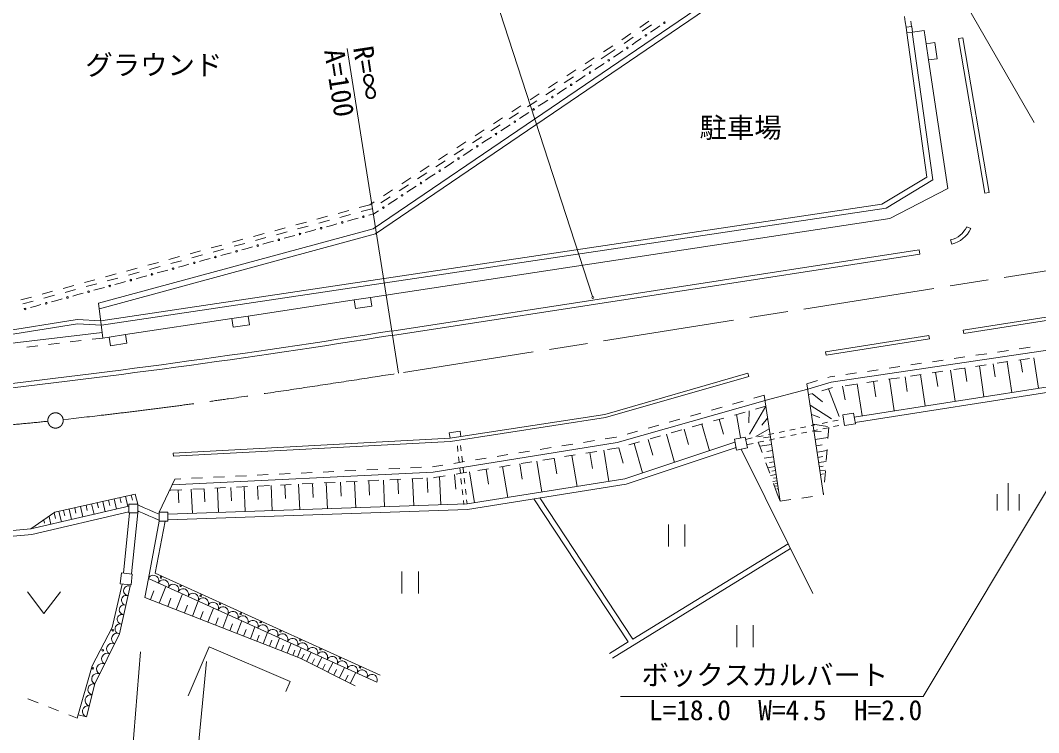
# Model space of a CAD drawing. Units: millimetres, scale not verified. Extents: x 40000 to 680000, y 20000 to 380000.
# Drawn here: x 365556 to 458446, y 244583 to 309594 of the extents above; entities that cross this region are included whole.
import ezdxf
from ezdxf.enums import TextEntityAlignment as Align

# ---------------------------------------------------------------- set-up
doc = ezdxf.new("R2010")
doc.units = ezdxf.units.MM
doc.header["$LTSCALE"] = 1000
doc.linetypes.add('CHAIN', pattern=[18.5, 12, -1.5, 3.5, -1.5])
for name, color, linetype, lineweight in [('M-BGD', 7, 'Continuous', 13), ('M-BMK', 2, 'CHAIN', 13), ('M-STR-HTXT', 7, 'Continuous', 13)]:
    doc.layers.add(name, color=color, linetype=linetype, lineweight=lineweight)
doc.styles.add('ＭＳ ゴシック', font='')
doc.styles.get('ＭＳ ゴシック').set_extended_font_data('MS Gothic')

# ---------------------------------------------------------------- blocks, each defined once
blk = doc.blocks.new('荒地')
at = {"color": 7, "linetype": 'Continuous', "lineweight": 13}
for p, q in [((0, 0), (0, 2.5)), ((-1, 1.5), (-1, 0)), ((1, 1.5), (1, 0))]:
    blk.add_line(p, q, dxfattribs=at)
blk = doc.blocks.new('田')
at = {"color": 7, "linetype": 'Continuous', "lineweight": 13}
for p, q in [((-0.75, 2), (-0.75, 0)), ((0.75, 0), (0.75, 2))]:
    blk.add_line(p, q, dxfattribs=at)
blk = doc.blocks.new('畑')
at = {"color": 7, "linetype": 'Continuous', "lineweight": 13}
for p, q in [((-1.5, 2), (0, 0)), ((0, 0), (1.5, 2))]:
    blk.add_line(p, q, dxfattribs=at)
blk = doc.blocks.new('open_arrow')
at = {"color": 0, "linetype": 'Continuous', "lineweight": -2}
blk.add_lwpolyline([(7.5, 1.25), (0, 0), (7.5, -1.25)], dxfattribs=at)

msp = doc.modelspace()

# ---------------------------------------------------------------- linework, layer by layer
at = {"layer": 'M-BGD'}
for p, q in [((441324, 320225), (397742, 290569)), ((441429, 319692), (397954, 290108)), ((422070, 308946), (422897, 309507)), ((446283, 309457), (446214, 309952)), ((446352, 308962), (446283, 309457)), ((446847, 309031), (446778, 309526)), ((422292, 308613), (423119, 309175)), ((423039, 308516), (423460, 308802)), ((423460, 308802), (423882, 309088)), ((446867, 309034), (446352, 308962)), ((446352, 308962), (446424, 308447)), ((446424, 308447), (446939, 308519)), ((448262, 295289), (446424, 308447)), ((446939, 308519), (446867, 309034)), ((448803, 295030), (446919, 308516)), ((448003, 308681), (446938, 308523)), ((448185, 307460), (448003, 308681)), ((420416, 307822), (421243, 308384)), ((420637, 307489), (421465, 308051)), ((421352, 307370), (421774, 307656)), ((421774, 307656), (422196, 307943)), ((448976, 307578), (448185, 307460)), ((449196, 306094), (448976, 307578)), ((451528, 308007), (451134, 307939)), ((453537, 293823), (451134, 307939)), ((453931, 293890), (451528, 308007)), ((418525, 306086), (419361, 306633)), ((418752, 306712), (419588, 307260)), ((419361, 306633), (419810, 306927)), ((420088, 306511), (420509, 306797)), ((448185, 307460), (448405, 305976)), ((417078, 305617), (417915, 306165)), ((418374, 305390), (418802, 305670)), ((419659, 306231), (420088, 306511)), ((448405, 305976), (449196, 306094)), ((450148, 294251), (448405, 305976)), ((415404, 304522), (416241, 305070)), ((416851, 304991), (417688, 305538)), ((417946, 305110), (418374, 305390)), ((413731, 303428), (414567, 303975)), ((415177, 303896), (416014, 304444)), ((416232, 303989), (416661, 304269)), ((416661, 304269), (417089, 304549)), ((412057, 302333), (412894, 302880)), ((413504, 302801), (414341, 303349)), ((414519, 302868), (414947, 303148)), ((414947, 303148), (415375, 303428)), ((411830, 301706), (412667, 302254)), ((412805, 301747), (413234, 302027)), ((413234, 302027), (413662, 302307)), ((410156, 300611), (410993, 301159)), ((410383, 301238), (411220, 301785)), ((411520, 300906), (411948, 301186)), ((408483, 299516), (409320, 300064)), ((408710, 300143), (409547, 300690)), ((409807, 299785), (410235, 300065)), ((411092, 300626), (411520, 300906)), ((407036, 299048), (407873, 299595)), ((409378, 299504), (409807, 299785)), ((405362, 297953), (406199, 298500)), ((406809, 298421), (407646, 298969)), ((407665, 298383), (408093, 298664)), ((408093, 298664), (408521, 298944)), ((403689, 296858), (404526, 297405)), ((405136, 297326), (405972, 297874)), ((405951, 297262), (406379, 297543)), ((406379, 297543), (406808, 297823)), ((403462, 296231), (404299, 296779)), ((404238, 296141), (404666, 296422)), ((404666, 296422), (405094, 296702)), ((401788, 295136), (402625, 295684)), ((402015, 295763), (402852, 296310)), ((402952, 295301), (403381, 295581)), ((400115, 294041), (400951, 294589)), ((400342, 294668), (401178, 295215)), ((402524, 295020), (402952, 295301)), ((444132, 292811), (448262, 295289)), ((444529, 292466), (448803, 295030)), ((398668, 293573), (399505, 294120)), ((400811, 293899), (401239, 294179)), ((401239, 294179), (401667, 294460)), ((444873, 291506), (450148, 294251)), ((453931, 293890), (453537, 293823)), ((372897, 282162), (444132, 292811)), ((396473, 292505), (397438, 292768)), ((397438, 292768), (397831, 293025)), ((398441, 292946), (399278, 293494)), ((399097, 292778), (399525, 293058)), ((399525, 293058), (399954, 293339)), ((372947, 281765), (444529, 292466)), ((392614, 291451), (393579, 291715)), ((394544, 291978), (395509, 292242)), ((394710, 291609), (395675, 291872)), ((396639, 292136), (397604, 292399)), ((397330, 291806), (397812, 291937)), ((397812, 291937), (398240, 292218)), ((390685, 290925), (391650, 291188)), ((390851, 290555), (391816, 290819)), ((392781, 291082), (393745, 291346)), ((393473, 290753), (393955, 290884)), ((393955, 290884), (394437, 291016)), ((395401, 291279), (395883, 291411)), ((395883, 291411), (396365, 291543)), ((397486, 284305), (444873, 291506)), ((451900, 290761), (452260, 290587)), ((397742, 290569), (372696, 283775)), ((397954, 290108), (372763, 283275)), ((386826, 289871), (387791, 290135)), ((388756, 290398), (389720, 290661)), ((388922, 290029), (389887, 290292)), ((389615, 289700), (390098, 289831)), ((390098, 289831), (390580, 289963)), ((391544, 290226), (392026, 290358)), ((392026, 290358), (392508, 290490)), ((382967, 288818), (383932, 289081)), ((384897, 289345), (385862, 289608)), ((385063, 288975), (386028, 289239)), ((386240, 288778), (386723, 288910)), ((386992, 289502), (387957, 289765)), ((387687, 289173), (388169, 289305)), ((388169, 289305), (388651, 289437)), ((450415, 289548), (450514, 289160)), ((379109, 287764), (380073, 288028)), ((381038, 288291), (382003, 288555)), ((381204, 287922), (382169, 288185)), ((383134, 288449), (384098, 288712)), ((383830, 288120), (384312, 288252)), ((384312, 288252), (384794, 288384)), ((385758, 288647), (386240, 288778)), ((447544, 288647), (399451, 281238)), ((447605, 288252), (399512, 280843)), ((447544, 288647), (447605, 288252)), ((377179, 287238), (378144, 287501)), ((377346, 286868), (378310, 287132)), ((379275, 287395), (380240, 287659)), ((379973, 287067), (380455, 287199)), ((380455, 287199), (380937, 287331)), ((381901, 287594), (382383, 287725)), ((382383, 287725), (382865, 287857)), ((373321, 286184), (374285, 286448)), ((375250, 286711), (376215, 286974)), ((375416, 286342), (376381, 286605)), ((376115, 286014), (376598, 286146)), ((376598, 286146), (377080, 286278)), ((378044, 286541), (378526, 286673)), ((378526, 286673), (379008, 286804)), ((369462, 285131), (370426, 285394)), ((371391, 285658), (372356, 285921)), ((371557, 285288), (372522, 285552)), ((372740, 285093), (373223, 285225)), ((373487, 285815), (374451, 286078)), ((374187, 285488), (374669, 285620)), ((374669, 285620), (375151, 285751)), ((365603, 284077), (366568, 284341)), ((367532, 284604), (368497, 284868)), ((367699, 284235), (368663, 284498)), ((369628, 284762), (370593, 285025)), ((370330, 284435), (370812, 284567)), ((370812, 284567), (371294, 284698)), ((372258, 284961), (372740, 285093)), ((397486, 284305), (396003, 284080)), ((397606, 283515), (397486, 284305)), ((365769, 283708), (366734, 283972)), ((366473, 283382), (366955, 283514)), ((366955, 283514), (367437, 283645)), ((368401, 283908), (368883, 284040)), ((368883, 284040), (369365, 284172)), ((372696, 283775), (373092, 280599)), ((386325, 282609), (396003, 284080)), ((396003, 284080), (396123, 283289)), ((396123, 283289), (397606, 283515)), ((386324, 282609), (384841, 282384)), ((386445, 281818), (386324, 282609)), ((463838, 283239), (451574, 281312)), ((463884, 282943), (451620, 281016)), ((361913, 280872), (370735, 282299)), ((361965, 280476), (370755, 281897)), ((370735, 282299), (372897, 282162)), ((370755, 281897), (372947, 281765)), ((375134, 280909), (384841, 282384)), ((384841, 282384), (384962, 281593)), ((384962, 281593), (386445, 281818)), ((352851, 278709), (373030, 281095)), ((372099, 280481), (373092, 280599)), ((373092, 280599), (373651, 280684)), ((375134, 280909), (373651, 280684)), ((373651, 280684), (373771, 279893)), ((375254, 280118), (375134, 280909)), ((448431, 280818), (439017, 279339)), ((448431, 280818), (448477, 280522)), ((451574, 281312), (451620, 281016)), ((366140, 279777), (367134, 279894)), ((368127, 280012), (369120, 280129)), ((370113, 280246), (371106, 280364)), ((373771, 279893), (375254, 280118)), ((448477, 280522), (439064, 279042)), ((439535, 276564), (463578, 280129)), ((456674, 279611), (457663, 279758)), ((439017, 279339), (439064, 279042)), ((450739, 278731), (451728, 278877)), ((452717, 279024), (453706, 279171)), ((454696, 279317), (455685, 279464)), ((456634, 278594), (457624, 278741)), ((458019, 278799), (458431, 276021)), ((444804, 277851), (445793, 277997)), ((446782, 278144), (447771, 278291)), ((448760, 278437), (449750, 278584)), ((450699, 277714), (451688, 277861)), ((451727, 277866), (451910, 276633)), ((452678, 278007), (453667, 278154)), ((453040, 278061), (453458, 275243)), ((454310, 278249), (454486, 277063)), ((454656, 278301), (455645, 278447)), ((455575, 278437), (455990, 275639)), ((456799, 278619), (456969, 277477)), ((431923, 277378), (418876, 273629)), ((432006, 277090), (418941, 273336)), ((431923, 277378), (432006, 277090)), ((439428, 277053), (439226, 276994)), ((439428, 277053), (439858, 277117)), ((440847, 277264), (441836, 277410)), ((442825, 277557), (443815, 277704)), ((444764, 276834), (445753, 276980)), ((444846, 276846), (445274, 273961)), ((446265, 277056), (446463, 275724)), ((446743, 277127), (447732, 277274)), ((447679, 277266), (448103, 274404)), ((448721, 277421), (449710, 277567)), ((449047, 277469), (449237, 276187)), ((450409, 277671), (450830, 274831)), ((437381, 275935), (433477, 274885)), ((438266, 276714), (437306, 276434)), ((437306, 276434), (438821, 266290)), ((439535, 276564), (437381, 275935)), ((439642, 276074), (438682, 275794)), ((439288, 275971), (440240, 273442)), ((440550, 276209), (440801, 274949)), ((440807, 276247), (441797, 276394)), ((441630, 273391), (460287, 276312)), ((441906, 276410), (442337, 273502)), ((442786, 276540), (443775, 276687)), ((443379, 276628), (443584, 275243)), ((432451, 275109), (433414, 275382)), ((433414, 275382), (434859, 265699)), ((437722, 275513), (437455, 275436)), ((437776, 275529), (438733, 274770)), ((441707, 272897), (460364, 275818)), ((420006, 271063), (433488, 274883)), ((428603, 274019), (429565, 274291)), ((430527, 274564), (431489, 274837)), ((433562, 274385), (432078, 271828)), ((432622, 274118), (433562, 274385)), ((437598, 274477), (439550, 273238)), ((418941, 273336), (404787, 271158)), ((418876, 273629), (405745, 271609)), ((424754, 272928), (425717, 273201)), ((426679, 273474), (427641, 273746)), ((428774, 273028), (429736, 273300)), ((429308, 273179), (429692, 271821)), ((430698, 273573), (431660, 273846)), ((430879, 273624), (431251, 271508)), ((432043, 273954), (432012, 272860)), ((433727, 273281), (433186, 272637)), ((437729, 273605), (438477, 273340)), ((439666, 273011), (440155, 273114)), ((441572, 273756), (440584, 273602)), ((440584, 273602), (440739, 272614)), ((441727, 272768), (441572, 273756)), ((422830, 272383), (423792, 272656)), ((424925, 271937), (425888, 272210)), ((426115, 272274), (426512, 270872)), ((426850, 272483), (427812, 272755)), ((427731, 272732), (428416, 270317)), ((433874, 272297), (432646, 271607)), ((435750, 272192), (436240, 272295)), ((436729, 272397), (437219, 272499)), ((437708, 272602), (438198, 272704)), ((437786, 272107), (438275, 272210)), ((437856, 272750), (439192, 272535)), ((438687, 272806), (439176, 272909)), ((438764, 272312), (439254, 272414)), ((439224, 271427), (439302, 272424)), ((439743, 272517), (440233, 272619)), ((440739, 272614), (441727, 272768)), ((404756, 271457), (379505, 270106)), ((405668, 272103), (404680, 271951)), ((404680, 271951), (404756, 271457)), ((404756, 271457), (405744, 271609)), ((405744, 271609), (405668, 272103)), ((418911, 271393), (419898, 271552)), ((419898, 271552), (419944, 271565)), ((420906, 271838), (421868, 272110)), ((422832, 271344), (423242, 269897)), ((423001, 271392), (423963, 271665)), ((424494, 271815), (425220, 269252)), ((431670, 271558), (430691, 271354)), ((430691, 271354), (430895, 270375)), ((431874, 270579), (431670, 271558)), ((431714, 271348), (431835, 271374)), ((431835, 271374), (432325, 271476)), ((432814, 271578), (433303, 271681)), ((433980, 271585), (433336, 271490)), ((433793, 271783), (434282, 271885)), ((433870, 271288), (434360, 271391)), ((434772, 271988), (435261, 272090)), ((434849, 271493), (435338, 271595)), ((435828, 271698), (436317, 271800)), ((436807, 271902), (437296, 272005)), ((437963, 272036), (438618, 272076)), ((438067, 271337), (439231, 271514)), ((404787, 271158), (379521, 269807)), ((403206, 268351), (420006, 271063)), ((405478, 270254), (405423, 270751)), ((405775, 270299), (405720, 270796)), ((412988, 270437), (413975, 270596)), ((414962, 270755), (415949, 270915)), ((416936, 271074), (417924, 271234)), ((418779, 270359), (419253, 267513)), ((419128, 270415), (420115, 270574)), ((420139, 270581), (420538, 269172)), ((420694, 267743), (430745, 271093)), ((420813, 267255), (430848, 270600)), ((421077, 270847), (422039, 271120)), ((421559, 270984), (422324, 268286)), ((430895, 270375), (431874, 270579)), ((437844, 257289), (431297, 270459)), ((431816, 270859), (431913, 270879)), ((431913, 270879), (432402, 270981)), ((433219, 270142), (432872, 271080)), ((432891, 271084), (433381, 271186)), ((434084, 270889), (433001, 270731)), ((434169, 270320), (433648, 270243)), ((438154, 270755), (438711, 270839)), ((438260, 270188), (439137, 270321)), ((439067, 269434), (439146, 270431)), ((379505, 270106), (379521, 269807)), ((405587, 269260), (405532, 269757)), ((405883, 269305), (405829, 269802)), ((407064, 269480), (408051, 269640)), ((409039, 269799), (410026, 269959)), ((411013, 270118), (412000, 270277)), ((413204, 269459), (414191, 269618)), ((414263, 269630), (414500, 268205)), ((415179, 269778), (416166, 269937)), ((415865, 269888), (416338, 267049)), ((417153, 270096), (418140, 270256)), ((417506, 270153), (417748, 268701)), ((434252, 269763), (433405, 269639)), ((438310, 269708), (438753, 269775)), ((395163, 268466), (396162, 268514)), ((397161, 268562), (398160, 268610)), ((399158, 268658), (400157, 268706)), ((401156, 268753), (402155, 268801)), ((403154, 268849), (404103, 269002)), ((405090, 269162), (406077, 269321)), ((405695, 268265), (405641, 268763)), ((405992, 268311), (405938, 268808)), ((407281, 268503), (408268, 268662)), ((408035, 268624), (408263, 267253)), ((409255, 268821), (410243, 268981)), ((409552, 268869), (410023, 266044)), ((411106, 269120), (411339, 267723)), ((411230, 269140), (412217, 269299)), ((412665, 269372), (413138, 266540)), ((433911, 268265), (433565, 269203)), ((434387, 268860), (433728, 268764)), ((434320, 269307), (433897, 269245)), ((434442, 268495), (434097, 268444)), ((438380, 269241), (439060, 269344)), ((438438, 268851), (438788, 268905)), ((438495, 268469), (438998, 268546)), ((379652, 267723), (378221, 264692)), ((379410, 267211), (403206, 268351)), ((379652, 267723), (380180, 267748)), ((381179, 267796), (382178, 267844)), ((383177, 267892), (384176, 267940)), ((385175, 267988), (386173, 268035)), ((387172, 268083), (388171, 268131)), ((389170, 268179), (390169, 268227)), ((391168, 268275), (392167, 268323)), ((393165, 268371), (394164, 268418)), ((397265, 267566), (398264, 267614)), ((397356, 267570), (397420, 266272)), ((398667, 267633), (398787, 265193)), ((399262, 267662), (400261, 267709)), ((399996, 267697), (400060, 266382)), ((401260, 267757), (402259, 267805)), ((401327, 267761), (401448, 265285)), ((402676, 267825), (402741, 266493)), ((403258, 267853), (403332, 267865)), ((403332, 267865), (404319, 268024)), ((403796, 267940), (403922, 265370)), ((405154, 268159), (405270, 266796)), ((405307, 268184), (406294, 268343)), ((405804, 267271), (405750, 267768)), ((406101, 267317), (406047, 267814)), ((406305, 265452), (420694, 267743)), ((406522, 268380), (406992, 265562)), ((434495, 268137), (433986, 268063)), ((434581, 267558), (434194, 267501)), ((434539, 267845), (434257, 267803)), ((438543, 268150), (438816, 268192)), ((438911, 267440), (438989, 268437)), ((379168, 266699), (379285, 266704)), ((379285, 266704), (380284, 266752)), ((379958, 266736), (380017, 265549)), ((381137, 266793), (381245, 264588)), ((381283, 266800), (382282, 266848)), ((382332, 266850), (382391, 265647)), ((383281, 266896), (384280, 266944)), ((383529, 266908), (383639, 264670)), ((384742, 266966), (384802, 265748)), ((385278, 266991), (386277, 267039)), ((385957, 267024), (386069, 264754)), ((387189, 267083), (387249, 265849)), ((387276, 267087), (388275, 267135)), ((388422, 267142), (388536, 264839)), ((389274, 267183), (390273, 267231)), ((389673, 267202), (389734, 265953)), ((390925, 267262), (391040, 264926)), ((391272, 267279), (392270, 267327)), ((392195, 267323), (392257, 266057)), ((393269, 267374), (394268, 267422)), ((393467, 267384), (393583, 265013)), ((394756, 267446), (394819, 266164)), ((395267, 267470), (396266, 267518)), ((396047, 267508), (396165, 265103)), ((405913, 266277), (405859, 266774)), ((406210, 266323), (406155, 266820)), ((406353, 264954), (420813, 267255)), ((434604, 266389), (434258, 267327)), ((434647, 267119), (434351, 267076)), ((434616, 267323), (434386, 267290)), ((434688, 266844), (434575, 266827)), ((368715, 264692), (376036, 266363)), ((373089, 265690), (373305, 264743)), ((373605, 265808), (373716, 265323)), ((374121, 265926), (374336, 264982)), ((374637, 266044), (374748, 265558)), ((375154, 266162), (375368, 265221)), ((375671, 266280), (375782, 265793)), ((376036, 266363), (376261, 265443)), ((406007, 265420), (405967, 265780)), ((406305, 265452), (406264, 265826)), ((412397, 265916), (421011, 252860)), ((412939, 266002), (421437, 253122)), ((434859, 265699), (434604, 266389)), ((434859, 265699), (434864, 265700)), ((434864, 265700), (435853, 265847)), ((436842, 265995), (437831, 266143)), ((438821, 266290), (438832, 266443)), ((366519, 263172), (375461, 265242)), ((369077, 264775), (369297, 263815)), ((369489, 264869), (369599, 264386)), ((370002, 264986), (370220, 264029)), ((370516, 265103), (370626, 264620)), ((371030, 265220), (371247, 264266)), ((371544, 265338), (371655, 264854)), ((372059, 265455), (372276, 264504)), ((372574, 265573), (372684, 265088)), ((376261, 265443), (375461, 265443)), ((375461, 265443), (375461, 264643)), ((376261, 264643), (376261, 265443)), ((376261, 265365), (376386, 265311)), ((376261, 264820), (376358, 264778)), ((376358, 264778), (376817, 264579)), ((376386, 265311), (376844, 265112)), ((376844, 265112), (377303, 264913)), ((377303, 264913), (377762, 264714)), ((379021, 264511), (406305, 265452)), ((379021, 264011), (406353, 264954)), ((366519, 263172), (368715, 264692)), ((366598, 262677), (375461, 264729)), ((367702, 263991), (367766, 263711)), ((368180, 264322), (368346, 263595)), ((368647, 264645), (368764, 264129)), ((374963, 259136), (375514, 264643)), ((375461, 264643), (376261, 264643)), ((376261, 264643), (375681, 259065)), ((376817, 264579), (377276, 264380)), ((378221, 263892), (377235, 258651)), ((377276, 264380), (377734, 264181)), ((377734, 264181), (378193, 263982)), ((377762, 264714), (378221, 264515)), ((378766, 263892), (377841, 259145)), ((378193, 263982), (378221, 263983)), ((379021, 264692), (378221, 264692)), ((378221, 264692), (378221, 263892)), ((378221, 263892), (379021, 263892)), ((379021, 263892), (379021, 264692)), ((363178, 262871), (366519, 263172)), ((363086, 262361), (366598, 262677)), ((419583, 251394), (435811, 261377)), ((421437, 253122), (435588, 261827)), ((374770, 259156), (374670, 258161)), ((375765, 259056), (374770, 259156)), ((375665, 258061), (375765, 259056)), ((377235, 258651), (376900, 256930)), ((377235, 258651), (398074, 249196)), ((377841, 259145), (398363, 249834)), ((373934, 254171), (374853, 258142)), ((375567, 257963), (374591, 253608)), ((374670, 258161), (375665, 258061)), ((375578, 258070), (375567, 257963)), ((377414, 256729), (377720, 257513)), ((378224, 256411), (378819, 257933)), ((376900, 256930), (391091, 251374)), ((379002, 256107), (379294, 256855)), ((379775, 255804), (380338, 257244)), ((381256, 255225), (381788, 256586)), ((380517, 255514), (380796, 256227)), ((381964, 254947), (382230, 255627)), ((382669, 254671), (383172, 255958)), ((383346, 254406), (383599, 255054)), ((384019, 254143), (384493, 255358)), ((385307, 253638), (385755, 254786)), ((372094, 250679), (373934, 254171)), ((374591, 253608), (372338, 249027)), ((384664, 253890), (384906, 254508)), ((385923, 253397), (386153, 253986)), ((386537, 253157), (386959, 254239)), ((387711, 252697), (388109, 253718)), ((387125, 252927), (387344, 253488)), ((388272, 252477), (388481, 253012)), ((388831, 252259), (389207, 253220)), ((389901, 251840), (390254, 252744)), ((419308, 251812), (421011, 252860)), ((389367, 252049), (389567, 252558)), ((390413, 251639), (390603, 252125)), ((390831, 251476), (391165, 252331)), ((391212, 251313), (391434, 251756)), ((391670, 251082), (392087, 251913)), ((391091, 251374), (396084, 248858)), ((392146, 250842), (392379, 251306)), ((392624, 250601), (393060, 251471)), ((393121, 250351), (393364, 250837)), ((393619, 250100), (394076, 251010)), ((370743, 245911), (372094, 250679)), ((394137, 249839), (394392, 250348)), ((394657, 249577), (395135, 250530)), ((395655, 249074), (396154, 250068)), ((372338, 249027), (371587, 246024)), ((395197, 249305), (395464, 249837)), ((366250, 247655), (367182, 247293)), ((368114, 246931), (369046, 246570)), ((369979, 246208), (370743, 245911)), ((370828, 246214), (371587, 246024))]:
    msp.add_line(p, q, dxfattribs=at)
msp.add_lwpolyline([(380860, 247957), (382773, 252421), (390173, 249250), (389783, 248338)], dxfattribs=at)
for centre, radius in [((424303, 309375), 75), ((422617, 308229), 75), ((420931, 307084), 75), ((419231, 305950), 75), ((417517, 304829), 75), ((415804, 303708), 75), ((414090, 302587), 75), ((412377, 301466), 75), ((410663, 300345), 75), ((408950, 299224), 75), ((407236, 298103), 75), ((405523, 296982), 75), ((403809, 295861), 75), ((402096, 294740), 75), ((400382, 293619), 75), ((396848, 291674), 75), ((398669, 292498), 75), ((394919, 291148), 75), ((391062, 290095), 75), ((392990, 290621), 75), ((387205, 289042), 75), ((389133, 289568), 75), ((383348, 287989), 75), ((385276, 288515), 75), ((381419, 287462), 75), ((377562, 286409), 75), ((379490, 286936), 75), ((373705, 285356), 75), ((375633, 285883), 75), ((369848, 284303), 75), ((371776, 284830), 75), ((417776, 284300), 100), ((365990, 283250), 75), ((367919, 283777), 75), ((378378, 258745), 75), ((380183, 257983), 75), ((382007, 257081), 75), ((383772, 256339), 75), ((385657, 255437), 75), ((387481, 254675), 75), ((373977, 253923), 75), ((389286, 253833), 75), ((391090, 253031), 75), ((373075, 252099), 75), ((392935, 252209), 75), ((394719, 251367), 75), ((372153, 250454), 75), ((396544, 250545), 75)]:
    msp.add_circle(centre, radius, dxfattribs=at)
for centre, radius, start, end in [((449852, 291752), 2276, 284.33782, 334.17386), ((449852, 291752), 2676, 284.33782, 334.17386), ((268636, 1097846), 827000, 276.33202, 279.1009), ((268636, 1097846), 827400, 276.33156, 279.1009), ((377689, 258448), 498, 335.30415, 155.88631), ((378595, 258037), 498, 335.30415, 155.88631), ((375420, 257538), 449, 70.8714, 263.86187), ((379501, 257626), 498, 335.30415, 155.88631), ((380407, 257215), 498, 335.30415, 155.88631), ((375224, 256667), 449, 70.8714, 263.86187), ((381313, 256804), 498, 335.30415, 155.88631), ((382219, 256393), 498, 335.30415, 155.88631), ((383125, 255982), 498, 335.30415, 155.88631), ((375029, 255796), 449, 70.8714, 263.86187), ((384031, 255570), 498, 335.30415, 155.88631), ((384937, 255159), 498, 335.30415, 155.88631), ((374834, 254925), 449, 70.8714, 263.86187), ((385843, 254748), 498, 335.30415, 155.88631), ((386749, 254337), 498, 335.30415, 155.88631), ((374375, 253145), 510, 64.99353, 242.63025), ((374639, 254054), 449, 70.8714, 263.86187), ((387656, 253926), 498, 335.30415, 155.88631), ((388562, 253515), 498, 335.30415, 155.88631), ((389468, 253104), 498, 335.30415, 155.88631), ((373924, 252229), 510, 64.99353, 242.63025), ((390374, 252693), 498, 335.30415, 155.88631), ((391280, 252282), 498, 335.30415, 155.88631), ((373474, 251313), 510, 64.99353, 242.63025), ((392186, 251871), 498, 335.30415, 155.88631), ((393092, 251460), 498, 335.30415, 155.88631), ((373023, 250397), 510, 64.99353, 242.63025), ((393998, 251049), 498, 335.30415, 155.88631), ((394904, 250637), 498, 335.30415, 155.88631), ((372573, 249481), 510, 64.99353, 242.63025), ((395810, 250226), 498, 335.30415, 155.88631), ((396716, 249815), 498, 335.30415, 155.88631), ((397622, 249404), 498, 335.30415, 155.88631), ((372229, 248523), 516, 77.76594, 254.16157), ((371978, 247522), 516, 77.76594, 254.16157), ((371728, 246521), 516, 77.76594, 254.16157)]:
    msp.add_arc(centre, radius, start, end, dxfattribs=at)
at = {"layer": 'M-BMK'}
msp.add_line((467162, 288012), (400059, 277386), dxfattribs=at)
msp.add_circle((368762, 273076), 700, dxfattribs=at)
for points in [[(369458, 273149), (377129, 274050), (384783, 275087), (392424, 276214), (400059, 277386)], [(360132, 272303), (362117, 272457), (364101, 272625), (366084, 272808), (368065, 273004)]]:
    msp.add_spline(points, degree=3, dxfattribs=at)
at = {"layer": 'M-STR-HTXT'}
for p, q in [((458039, 300269), (442448, 327399)), ((417745, 284395), (406091, 320261)), ((400059, 277386), (395367, 307016)), ((376503, 251946), (374927, 232155)), ((382530, 251074), (380720, 231977))]:
    msp.add_line(p, q, dxfattribs=at)
msp.add_lwpolyline([(471423, 287109), (447926, 247879), (420297, 247879)], dxfattribs=at)

# ---------------------------------------------------------------- block references
at = {"layer": 'M-BGD', "xscale": 1000, "yscale": 1000}
for name, p in [('荒地', (455671, 264844)), ('田', (425431, 261575)), ('田', (401117, 257284)), ('畑', (367710, 255446)), ('田', (431663, 252381))]:
    msp.add_blockref(name, p, dxfattribs=at)
at = {"layer": 'M-STR-HTXT', "rotation": 108}
msp.add_blockref('open_arrow', (417745, 284395), dxfattribs=at)

# ---------------------------------------------------------------- texts
at = {"layer": 'M-BGD', "style": 'ＭＳ ゴシック'}
for s, p in [('グラウンド', (377729, 304055)), ('駐車場', (431262, 298334))]:
    msp.add_text(s, height=1833, dxfattribs=at).set_placement(p, align=Align.BOTTOM_CENTER)
at = {"layer": 'M-STR-HTXT', "style": 'ＭＳ ゴシック'}
for s, rotation, p in [('A=100', 278.913, (392720, 306737)), ('R=∞', 278.912, (395367, 307016))]:
    msp.add_text(s, height=1833, rotation=rotation, dxfattribs=at).set_placement(p, align=Align.BOTTOM_LEFT)
for s, p in [('ボックスカルバート', (433471, 248379)), ('L=18.0  W=4.5  H=2.0', (435360, 245172))]:
    msp.add_text(s, height=1833, dxfattribs=at).set_placement(p, align=Align.BOTTOM_CENTER)

doc.saveas('drawing.dxf')
